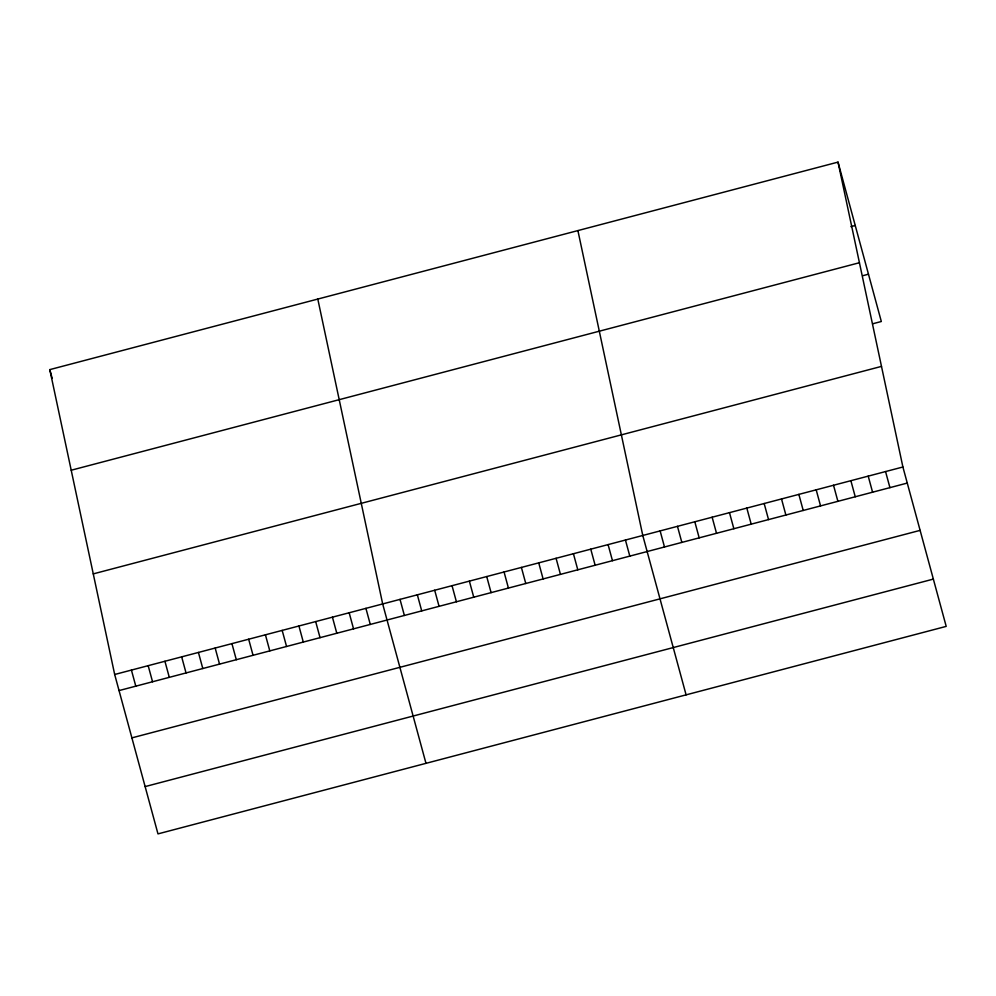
<?xml version="1.0" encoding="UTF-8"?>
<svg xmlns="http://www.w3.org/2000/svg" width="996" height="996" viewBox="0 0 996 996"><rect width="100%" height="100%" fill="white"/><g stroke="black" fill="none" stroke-linecap="round" stroke-linejoin="round"><path stroke-width="1.49" d="M838.022 162.111L902.899 467L946.2 626.384L157.978 833.889L114.677 674.491L49.8 369.616L838.022 162.111L881.323 321.509L872.645 323.787M850.895 226.627L855.24 225.494M71.214 470.224L859.423 262.72M862.698 275.73L868.475 274.211M93.263 573.883L881.485 366.391M114.677 674.491L902.899 467M119.047 690.577L907.269 483.072M131.895 737.874L920.117 530.37M145.13 786.591L933.352 579.099M885.556 471.556L889.926 487.642M868.213 476.125L872.583 492.211M850.87 480.695L855.24 496.767M833.528 485.251L837.897 501.337M816.185 489.82L820.555 505.906M798.854 494.39L803.224 510.462M781.511 498.946L785.881 515.032M764.169 503.515L768.538 519.601M746.826 508.085L751.196 524.157M729.483 512.641L733.853 528.727M712.14 517.21L716.51 533.296M694.81 521.78L699.18 537.852M677.467 526.336L681.837 542.422M660.124 530.905L664.494 546.991M686.095 694.859L642.781 535.475L577.904 230.586M625.438 540.031L629.808 556.117M608.095 544.6L612.465 560.686M590.765 549.17L595.135 565.242M573.422 553.726L577.792 569.812M556.079 558.295L560.449 574.381M538.736 562.865L543.106 578.937M521.394 567.421L525.764 583.507M504.063 571.99L508.421 588.076M486.72 576.56L491.09 592.632M469.377 581.116L473.747 597.202M452.035 585.685L456.405 601.771M434.692 590.255L439.062 606.327M417.349 594.811L421.719 610.897M400.019 599.38L404.376 615.466M425.977 763.334L382.676 603.95L317.799 299.061M365.918 608.357L370.288 624.442M349.173 612.764L353.543 628.85M332.427 617.171L336.797 633.257M315.67 621.579L320.04 637.664M298.925 625.986L303.294 642.071M282.179 630.406L286.549 646.479M265.422 634.813L269.791 650.886M248.676 639.22L253.046 655.306M231.931 643.628L236.301 659.713M215.173 648.035L219.543 664.12M198.428 652.442L202.798 668.528M181.67 656.862L186.04 672.935M164.925 661.269L169.295 677.342M148.18 665.677L152.55 681.762M49.8 369.616L52.178 378.38M131.422 670.084L135.792 686.169"/></g></svg>
